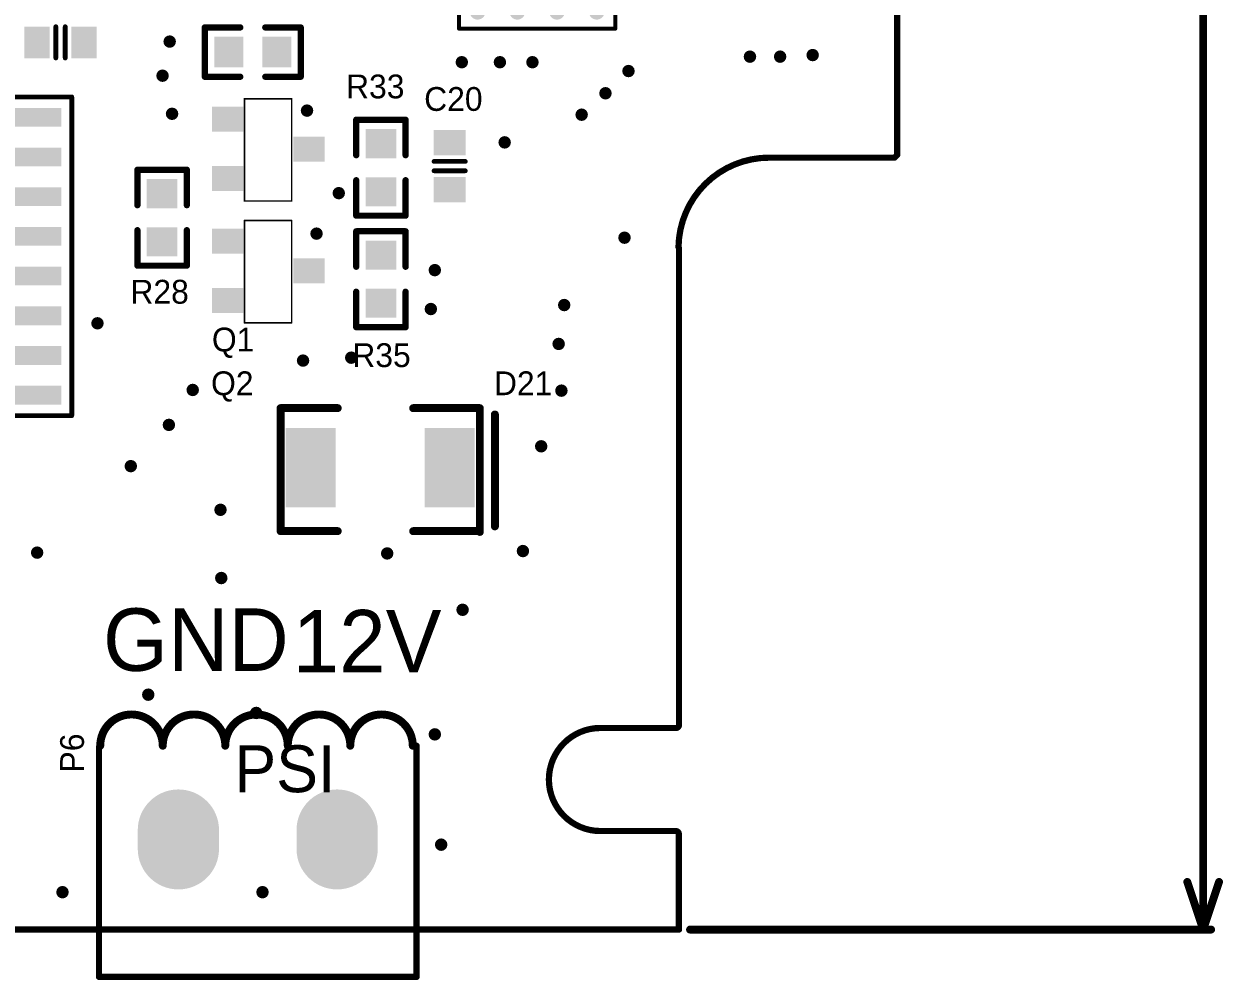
# Model space of a CAD drawing. Header units: millimetres. Extents: x -0.01 to 7.72, y -0.26 to 4.6.
# Drawn here: x 6.203 to 7.714, y -0.063 to 1.141 of the extents above; entities that cross this region are included whole.
import ezdxf

# ---------------------------------------------------------------- set-up
doc = ezdxf.new("R2010")
doc.units = ezdxf.units.MM
doc.header["$MEASUREMENT"] = 0
for name, color, linetype in [('Mechanical1', 6, 'Continuous'), ('MultiLayer', 9, 'Continuous'), ('PadHoleLayer', 156, 'Continuous'), ('TopOverlay', 2, 'Continuous'), ('TopPaste', 8, 'Continuous'), ('ViaHoleLayer', 16, 'Continuous')]:
    doc.layers.add(name, color=color, linetype=linetype)

# ---------------------------------------------------------------- blocks, each defined once
blk = doc.blocks.new('C0603SW_14')
at = {"layer": 'TopPaste'}
for points in [[(-0.016, -0.02), (-0.016, 0.02), (0.016, 0.02), (0.016, -0.02)], [(0.043, -0.02), (0.043, 0.02), (0.075, 0.02), (0.075, -0.02)]]:
    blk.add_hatch(color=8, dxfattribs=at).paths.add_polyline_path(points)
at = {"layer": 'TopOverlay', "const_width": 0.006}
for points in [[(0.023622, 0.019685), (0.023622, -0.019685)], [(0.0354331, 0.019685), (0.0354331, -0.019685)]]:
    blk.add_lwpolyline(points, dxfattribs=at)
at = {"layer": 'TopOverlay', "const_width": 0.003}
for points in [[(0.022122, 0.019685, 1), (0.025122, 0.019685, 1)], [(0.0339331, 0.019685, 1), (0.0369331, 0.019685, 1)], [(0.022122, -0.019685, 1), (0.025122, -0.019685, 1)], [(0.0339331, -0.019685, 1), (0.0369331, -0.019685, 1)]]:
    blk.add_lwpolyline(points, format="xyb", close=True, dxfattribs=at)
blk = doc.blocks.new('C0603SW_25')
at = {"layer": 'TopPaste'}
for points in [[(-0.016, -0.02), (-0.016, 0.02), (0.016, 0.02), (0.016, -0.02)], [(0.043, -0.02), (0.043, 0.02), (0.075, 0.02), (0.075, -0.02)]]:
    blk.add_hatch(color=8, dxfattribs=at).paths.add_polyline_path(points)
at = {"layer": 'TopOverlay', "const_width": 0.006}
for points in [[(0.023622, 0.019685), (0.023622, -0.019685)], [(0.0354331, 0.019685), (0.0354331, -0.019685)]]:
    blk.add_lwpolyline(points, dxfattribs=at)
at = {"layer": 'TopOverlay', "const_width": 0.003}
for points in [[(0.022122, 0.019685, 1), (0.025122, 0.019685, 1)], [(0.0339331, 0.019685, 1), (0.0369331, 0.019685, 1)], [(0.022122, -0.019685, 1), (0.025122, -0.019685, 1)], [(0.0339331, -0.019685, 1), (0.0369331, -0.019685, 1)]]:
    blk.add_lwpolyline(points, format="xyb", close=True, dxfattribs=at)
blk = doc.blocks.new('DO_214AA_51')
at = {"layer": 'TopPaste'}
for points in [[(-0.20677165, -0.05), (-0.20677165, 0.05), (-0.14377955, 0.05), (-0.14377955, -0.05)], [(-0.03149604999999999, -0.05), (-0.03149605000000001, 0.05), (0.03149604999999999, 0.05), (0.03149605000000001, -0.05)]]:
    blk.add_hatch(color=8, dxfattribs=at).paths.add_polyline_path(points)
at = {"layer": 'TopOverlay', "const_width": 0.01}
for points in [[(-0.213, -0.08), (-0.213, 0.075)], [(-0.213, 0.075), (-0.141, 0.075)], [(-0.046, 0.075), (0.038, 0.075)], [(0.038, -0.081), (0.038, 0.075)], [(0.057, -0.074), (0.057, 0.067)], [(-0.213, -0.08), (-0.141, -0.08)], [(-0.046, -0.08), (0.038, -0.08)]]:
    blk.add_lwpolyline(points, dxfattribs=at)
at = {"layer": 'TopOverlay', "const_width": 0.005}
for points in [[(-0.2155, 0.075, 1), (-0.2105, 0.075, 1)], [(-0.2155, 0.075, 1), (-0.2105, 0.075, 1)], [(-0.1435, 0.075, 1), (-0.1385, 0.075, 1)], [(-0.0485, 0.075, 1), (-0.0435, 0.075, 1)], [(0.0355, 0.075, 1), (0.0405, 0.075, 1)], [(0.0355, 0.075, 1), (0.0405, 0.075, 1)], [(0.0545, 0.067, 1), (0.0595, 0.067, 1)], [(-0.2155, -0.08, 1), (-0.2105, -0.08, 1)], [(-0.2155, -0.08, 1), (-0.2105, -0.08, 1)], [(-0.1435, -0.08, 1), (-0.1385, -0.08, 1)], [(-0.0485, -0.08, 1), (-0.0435, -0.08, 1)], [(0.0355, -0.08, 1), (0.0405, -0.08, 1)], [(0.0545, -0.074, 1), (0.0595, -0.074, 1)], [(0.0355, -0.081, 1), (0.0405, -0.081, 1)]]:
    blk.add_lwpolyline(points, format="xyb", close=True, dxfattribs=at)
blk = doc.blocks.new('2EDG_2P508_77')
at = {"layer": 'MultiLayer'}
h = blk.add_hatch(color=9, dxfattribs=at)
edge = h.paths.add_edge_path()
edge.add_arc((-0.1004252, -0.01181105), 0.0511811, 180, 360)
edge.add_line((-0.04924410000000001, -0.01181105), (-0.04924410000000001, 0.01181105))
edge.add_arc((-0.1004252, 0.01181105), 0.0511811, 0, 180)
edge.add_line((-0.1516063, 0.01181105000000001), (-0.1516063, -0.01181104999999999))
h = blk.add_hatch(color=9, dxfattribs=at)
edge = h.paths.add_edge_path()
edge.add_arc((0.0995748, -0.01181105), 0.0511811, 180, 360)
edge.add_line((0.1507559, -0.01181105), (0.1507559, 0.01181105))
edge.add_arc((0.0995748, 0.01181105), 0.0511811, 0, 180)
edge.add_line((0.0483937, 0.01181105000000001), (0.0483937, -0.01181104999999999))
at = {"layer": 'PadHoleLayer'}
h = blk.add_hatch(color=156, dxfattribs=at)
edge = h.paths.add_edge_path()
edge.add_arc((-0.1004252, 0), 0.031496, 0, 360)
h = blk.add_hatch(color=156, dxfattribs=at)
edge = h.paths.add_edge_path()
edge.add_arc((0.0995748, 0), 0.031496, 0, 360)
at = {"layer": 'TopOverlay', "const_width": 0.01}
for points in [[(-0.1988504, 0.1181102, -0.9999999999999999), (-0.1201102, 0.1181102)], [(-0.1201103, 0.1181102, -0.9999999999999999), (-0.0413701, 0.1181102)], [(-0.0413701, 0.1181102, -0.9999999999999999), (0.0373701, 0.1181102)], [(0.03737, 0.1181102, -0.9999999999999999), (0.1161102, 0.1181102)], [(0.1161102, 0.1181102, -0.9999999999999999), (0.1948504, 0.1181102)]]:
    blk.add_lwpolyline(points, format="xyb", dxfattribs=at)
at = {"layer": 'TopOverlay'}
for points, const_width in [([(-0.2013504, 0.1181102, 1), (-0.1963504, 0.1181102, 1)], 0.005), ([(-0.1226103, 0.1181102, 1), (-0.1176103, 0.1181102, 1)], 0.005), ([(-0.1226102, 0.1181102, 1), (-0.1176102, 0.1181102, 1)], 0.005), ([(-0.0438701, 0.1181102, 1), (-0.0388701, 0.1181102, 1)], 0.005), ([(-0.0438701, 0.1181102, 1), (-0.0388701, 0.1181102, 1)], 0.005), ([(0.03487, 0.1181102, 1), (0.03987, 0.1181102, 1)], 0.005), ([(0.0348701, 0.1181102, 1), (0.0398701, 0.1181102, 1)], 0.005), ([(0.1136102, 0.1181102, 1), (0.1186102, 0.1181102, 1)], 0.005), ([(0.1136102, 0.1181102, 1), (0.1186102, 0.1181102, 1)], 0.005), ([(0.1923504, 0.1181102, 1), (0.1973504, 0.1181102, 1)], 0.005), ([(0.1976063, 0.1181102, 1), (0.2015433, 0.1181102, 1)], 0.003937), ([(-0.2023937, 0.1165354, 1), (-0.1984567, 0.1165354, 1)], 0.003937), ([(-0.2023937, -0.1732283, 1), (-0.1984567, -0.1732283, 1)], 0.003937), ([(-0.2023937, -0.1732283, 1), (-0.1984567, -0.1732283, 1)], 0.003937), ([(0.1976063, -0.1732283, 1), (0.2015433, -0.1732283, 1)], 0.003937), ([(0.1976063, -0.1732283, 1), (0.2015433, -0.1732283, 1)], 0.003937)]:
    blk.add_lwpolyline(points, format="xyb", close=True, dxfattribs=dict(at, const_width=const_width))
at = {"layer": 'TopOverlay', "const_width": 0.007874}
for points in [[(0.1995748, -0.1732283), (0.1995748, 0.1181102)], [(-0.2004252, -0.1732283), (-0.2004252, 0.1165354)], [(-0.2004252, -0.1732283), (0.1995748, -0.1732283)]]:
    blk.add_lwpolyline(points, dxfattribs=at)
blk = doc.blocks.new('SOT23_BHG_84')
at = {"layer": 'TopPaste'}
for points in [[(-0.03149545, 0.05314915), (-0.03149545, 0.02165305), (-0.07086555, 0.02165305), (-0.07086555, 0.05314915)], [(0.07086655, 0.01569315), (0.07086655, -0.01580295), (0.03149645, -0.01580295), (0.03149645, 0.01569315)], [(-0.03149545, -0.02165285), (-0.03149545, -0.05314895), (-0.07086555, -0.05314895), (-0.07086555, -0.02165285)]]:
    blk.add_hatch(color=8, dxfattribs=at).paths.add_polyline_path(points)
at = {"layer": 'TopOverlay', "const_width": 0.002}
for points in [[(-0.0302425, 0.0633231), (0.0292655, 0.0633231)], [(-0.0302425, -0.0655469), (-0.0302425, 0.0633231)], [(0.0288715, 0.0633231), (0.0292655, 0.0633231)], [(0.0292655, -0.0655469), (0.0292655, 0.0633231)], [(-0.0302425, -0.0655469), (0.0292655, -0.0655469)]]:
    blk.add_lwpolyline(points, dxfattribs=at)
at = {"layer": 'TopOverlay', "const_width": 0.001}
for points in [[(-0.0307425, 0.0633231, 1), (-0.0297425, 0.0633231, 1)], [(-0.0307425, 0.0633231, 1), (-0.0297425, 0.0633231, 1)], [(0.0283715, 0.0633231, 1), (0.0293715, 0.0633231, 1)], [(0.0287655, 0.0633231, 1), (0.0297655, 0.0633231, 1)], [(0.0287655, 0.0633231, 1), (0.0297655, 0.0633231, 1)], [(0.0287655, 0.0633231, 1), (0.0297655, 0.0633231, 1)], [(-0.0307425, -0.0655469, 1), (-0.0297425, -0.0655469, 1)], [(-0.0307425, -0.0655469, 1), (-0.0297425, -0.0655469, 1)], [(0.0287655, -0.0655469, 1), (0.0297655, -0.0655469, 1)], [(0.0287655, -0.0655469, 1), (0.0297655, -0.0655469, 1)]]:
    blk.add_lwpolyline(points, format="xyb", close=True, dxfattribs=at)
blk = doc.blocks.new('SOT23_BHG_85')
at = {"layer": 'TopPaste'}
for points in [[(-0.03149545, 0.05314915), (-0.03149545, 0.02165305), (-0.07086555, 0.02165305), (-0.07086555, 0.05314915)], [(0.07086655, 0.01569315), (0.07086655, -0.01580295), (0.03149645, -0.01580295), (0.03149645, 0.01569315)], [(-0.03149545, -0.02165285), (-0.03149545, -0.05314895), (-0.07086555, -0.05314895), (-0.07086555, -0.02165285)]]:
    blk.add_hatch(color=8, dxfattribs=at).paths.add_polyline_path(points)
at = {"layer": 'TopOverlay', "const_width": 0.002}
for points in [[(-0.0302425, 0.0633231), (0.0292655, 0.0633231)], [(-0.0302425, -0.0655469), (-0.0302425, 0.0633231)], [(0.0288715, 0.0633231), (0.0292655, 0.0633231)], [(0.0292655, -0.0655469), (0.0292655, 0.0633231)], [(-0.0302425, -0.0655469), (0.0292655, -0.0655469)]]:
    blk.add_lwpolyline(points, dxfattribs=at)
at = {"layer": 'TopOverlay', "const_width": 0.001}
for points in [[(-0.0307425, 0.0633231, 1), (-0.0297425, 0.0633231, 1)], [(-0.0307425, 0.0633231, 1), (-0.0297425, 0.0633231, 1)], [(0.0283715, 0.0633231, 1), (0.0293715, 0.0633231, 1)], [(0.0287655, 0.0633231, 1), (0.0297655, 0.0633231, 1)], [(0.0287655, 0.0633231, 1), (0.0297655, 0.0633231, 1)], [(0.0287655, 0.0633231, 1), (0.0297655, 0.0633231, 1)], [(-0.0307425, -0.0655469, 1), (-0.0297425, -0.0655469, 1)], [(-0.0307425, -0.0655469, 1), (-0.0297425, -0.0655469, 1)], [(0.0287655, -0.0655469, 1), (0.0297655, -0.0655469, 1)], [(0.0287655, -0.0655469, 1), (0.0297655, -0.0655469, 1)]]:
    blk.add_lwpolyline(points, format="xyb", close=True, dxfattribs=at)
blk = doc.blocks.new('LC_0603_R_128')
at = {"layer": 'TopPaste'}
for points in [[(-0.0486221, 0.01929135), (-0.0120079, 0.01929135), (-0.0120079, -0.01929135), (-0.0486221, -0.01929135)], [(0.012008, 0.01929135), (0.0486222, 0.01929135), (0.0486222, -0.01929135), (0.012008, -0.01929135)]]:
    blk.add_hatch(color=8, dxfattribs=at).paths.add_polyline_path(points)
at = {"layer": 'TopOverlay', "const_width": 0.007874}
for points in [[(-0.060433, 0.0311023), (-0.060433, -0.0311024)], [(-0.0157481, 0.0311023), (-0.060433, 0.0311023)], [(0.0604331, 0.0311024), (0.015748, 0.0311023)], [(0.0604331, 0.0311024), (0.0604331, -0.0311023)], [(-0.015748, -0.0311024), (-0.060433, -0.0311024)], [(0.0604331, -0.0311023), (0.0157481, -0.0311024)]]:
    blk.add_lwpolyline(points, dxfattribs=at)
at = {"layer": 'TopOverlay', "const_width": 0.003937}
for points in [[(-0.0624015, 0.0311023, 1), (-0.0584645, 0.0311023, 1)], [(-0.0624015, 0.0311023, 1), (-0.0584645, 0.0311023, 1)], [(-0.0177166, 0.0311023, 1), (-0.0137796, 0.0311023, 1)], [(0.0137795, 0.0311023, 1), (0.0177165, 0.0311023, 1)], [(0.0584646, 0.0311024, 1), (0.0624016, 0.0311024, 1)], [(0.0584646, 0.0311024, 1), (0.0624016, 0.0311024, 1)], [(-0.0624015, -0.0311024, 1), (-0.0584645, -0.0311024, 1)], [(-0.0624015, -0.0311024, 1), (-0.0584645, -0.0311024, 1)], [(-0.0177165, -0.0311024, 1), (-0.0137795, -0.0311024, 1)], [(0.0137796, -0.0311024, 1), (0.0177166, -0.0311024, 1)], [(0.0584646, -0.0311023, 1), (0.0624016, -0.0311023, 1)], [(0.0584646, -0.0311023, 1), (0.0624016, -0.0311023, 1)]]:
    blk.add_lwpolyline(points, format="xyb", close=True, dxfattribs=at)
blk = doc.blocks.new('LC_0603_R_129')
at = {"layer": 'TopPaste'}
for points in [[(-0.0486221, 0.01929135), (-0.0120079, 0.01929135), (-0.0120079, -0.01929135), (-0.0486221, -0.01929135)], [(0.012008, 0.01929135), (0.0486222, 0.01929135), (0.0486222, -0.01929135), (0.012008, -0.01929135)]]:
    blk.add_hatch(color=8, dxfattribs=at).paths.add_polyline_path(points)
at = {"layer": 'TopOverlay', "const_width": 0.007874}
for points in [[(-0.060433, -0.0311024), (-0.060433, 0.0311023)], [(-0.0157481, 0.0311023), (-0.060433, 0.0311023)], [(0.015748, 0.0311023), (0.0604331, 0.0311024)], [(0.0604331, -0.0311023), (0.0604331, 0.0311024)], [(-0.015748, -0.0311024), (-0.060433, -0.0311024)], [(0.0157481, -0.0311024), (0.0604331, -0.0311023)]]:
    blk.add_lwpolyline(points, dxfattribs=at)
at = {"layer": 'TopOverlay', "const_width": 0.003937}
for points in [[(-0.0624015, 0.0311023, 1), (-0.0584645, 0.0311023, 1)], [(-0.0624015, 0.0311023, 1), (-0.0584645, 0.0311023, 1)], [(-0.0177166, 0.0311023, 1), (-0.0137796, 0.0311023, 1)], [(0.0137795, 0.0311023, 1), (0.0177165, 0.0311023, 1)], [(0.0584646, 0.0311024, 1), (0.0624016, 0.0311024, 1)], [(0.0584646, 0.0311024, 1), (0.0624016, 0.0311024, 1)], [(-0.0624015, -0.0311024, 1), (-0.0584645, -0.0311024, 1)], [(-0.0624015, -0.0311024, 1), (-0.0584645, -0.0311024, 1)], [(-0.0177165, -0.0311024, 1), (-0.0137795, -0.0311024, 1)], [(0.0137796, -0.0311024, 1), (0.0177166, -0.0311024, 1)], [(0.0584646, -0.0311023, 1), (0.0624016, -0.0311023, 1)], [(0.0584646, -0.0311023, 1), (0.0624016, -0.0311023, 1)]]:
    blk.add_lwpolyline(points, format="xyb", close=True, dxfattribs=at)
blk = doc.blocks.new('LC_0603_R_134')
at = {"layer": 'TopPaste'}
for points in [[(-0.0486221, 0.01929135), (-0.0120079, 0.01929135), (-0.0120079, -0.01929135), (-0.0486221, -0.01929135)], [(0.012008, 0.01929135), (0.0486222, 0.01929135), (0.0486222, -0.01929135), (0.012008, -0.01929135)]]:
    blk.add_hatch(color=8, dxfattribs=at).paths.add_polyline_path(points)
at = {"layer": 'TopOverlay', "const_width": 0.007874}
for points in [[(-0.060433, 0.0311023), (-0.060433, -0.0311024)], [(-0.060433, 0.0311023), (-0.0157481, 0.0311023)], [(0.0604331, 0.0311024), (0.015748, 0.0311023)], [(0.0604331, 0.0311024), (0.0604331, -0.0311023)], [(-0.060433, -0.0311024), (-0.015748, -0.0311024)], [(0.0604331, -0.0311023), (0.0157481, -0.0311024)]]:
    blk.add_lwpolyline(points, dxfattribs=at)
at = {"layer": 'TopOverlay', "const_width": 0.003937}
for points in [[(-0.0624015, 0.0311023, 1), (-0.0584645, 0.0311023, 1)], [(-0.0624015, 0.0311023, 1), (-0.0584645, 0.0311023, 1)], [(-0.0177166, 0.0311023, 1), (-0.0137796, 0.0311023, 1)], [(0.0137795, 0.0311023, 1), (0.0177165, 0.0311023, 1)], [(0.0584646, 0.0311024, 1), (0.0624016, 0.0311024, 1)], [(0.0584646, 0.0311024, 1), (0.0624016, 0.0311024, 1)], [(-0.0624015, -0.0311024, 1), (-0.0584645, -0.0311024, 1)], [(-0.0624015, -0.0311024, 1), (-0.0584645, -0.0311024, 1)], [(-0.0177165, -0.0311024, 1), (-0.0137795, -0.0311024, 1)], [(0.0137796, -0.0311024, 1), (0.0177166, -0.0311024, 1)], [(0.0584646, -0.0311023, 1), (0.0624016, -0.0311023, 1)], [(0.0584646, -0.0311023, 1), (0.0624016, -0.0311023, 1)]]:
    blk.add_lwpolyline(points, format="xyb", close=True, dxfattribs=at)
blk = doc.blocks.new('LC_0603_R_136')
at = {"layer": 'TopPaste'}
for points in [[(-0.0486221, 0.01929135), (-0.0120079, 0.01929135), (-0.0120079, -0.01929135), (-0.0486221, -0.01929135)], [(0.012008, 0.01929135), (0.0486222, 0.01929135), (0.0486222, -0.01929135), (0.012008, -0.01929135)]]:
    blk.add_hatch(color=8, dxfattribs=at).paths.add_polyline_path(points)
at = {"layer": 'TopOverlay', "const_width": 0.007874}
for points in [[(-0.060433, -0.0311024), (-0.060433, 0.0311023)], [(-0.0157481, 0.0311023), (-0.060433, 0.0311023)], [(0.015748, 0.0311023), (0.0604331, 0.0311024)], [(0.0604331, -0.0311023), (0.0604331, 0.0311024)], [(-0.015748, -0.0311024), (-0.060433, -0.0311024)], [(0.0157481, -0.0311024), (0.0604331, -0.0311023)]]:
    blk.add_lwpolyline(points, dxfattribs=at)
at = {"layer": 'TopOverlay', "const_width": 0.003937}
for points in [[(-0.0624015, 0.0311023, 1), (-0.0584645, 0.0311023, 1)], [(-0.0624015, 0.0311023, 1), (-0.0584645, 0.0311023, 1)], [(-0.0177166, 0.0311023, 1), (-0.0137796, 0.0311023, 1)], [(0.0137795, 0.0311023, 1), (0.0177165, 0.0311023, 1)], [(0.0584646, 0.0311024, 1), (0.0624016, 0.0311024, 1)], [(0.0584646, 0.0311024, 1), (0.0624016, 0.0311024, 1)], [(-0.0624015, -0.0311024, 1), (-0.0584645, -0.0311024, 1)], [(-0.0624015, -0.0311024, 1), (-0.0584645, -0.0311024, 1)], [(-0.0177165, -0.0311024, 1), (-0.0137795, -0.0311024, 1)], [(0.0137796, -0.0311024, 1), (0.0177166, -0.0311024, 1)], [(0.0584646, -0.0311023, 1), (0.0624016, -0.0311023, 1)], [(0.0584646, -0.0311023, 1), (0.0624016, -0.0311023, 1)]]:
    blk.add_lwpolyline(points, format="xyb", close=True, dxfattribs=at)
blk = doc.blocks.new('SOP8_267')
at = {"layer": 'TopPaste'}
h = blk.add_hatch(color=8, dxfattribs=at)
edge = h.paths.add_edge_path()
edge.add_arc((-0.09881815, 0.0749999), 0.0098425, 270, 450)
edge.add_line((-0.09881815, 0.0848424), (-0.13818825, 0.0848424))
edge.add_arc((-0.13818825, 0.0749999), 0.0098425, 90, 270)
edge.add_line((-0.13818825, 0.06515739999999999), (-0.09881815, 0.06515739999999999))
h = blk.add_hatch(color=8, dxfattribs=at)
edge = h.paths.add_edge_path()
edge.add_arc((0.13818785, 0.0749999), 0.0098425, 270, 450)
edge.add_line((0.13818785, 0.0848424), (0.09881775, 0.0848424))
edge.add_arc((0.09881775, 0.0749999), 0.0098425, 90, 270)
edge.add_line((0.09881775, 0.06515739999999999), (0.13818785, 0.06515739999999999))
h = blk.add_hatch(color=8, dxfattribs=at)
edge = h.paths.add_edge_path()
edge.add_arc((-0.09882015, 0.0249999), 0.0098425, 270, 450)
edge.add_line((-0.09882015, 0.0348424), (-0.13819025, 0.0348424))
edge.add_arc((-0.13819025, 0.0249999), 0.0098425, 90, 270)
edge.add_line((-0.13819025, 0.0151574), (-0.09882015, 0.0151574))
h = blk.add_hatch(color=8, dxfattribs=at)
edge = h.paths.add_edge_path()
edge.add_arc((0.13818785, 0.0249999), 0.0098425, 270, 450)
edge.add_line((0.13818785, 0.0348424), (0.09881775, 0.0348424))
edge.add_arc((0.09881775, 0.0249999), 0.0098425, 90, 270)
edge.add_line((0.09881775, 0.0151574), (0.13818785, 0.0151574))
h = blk.add_hatch(color=8, dxfattribs=at)
edge = h.paths.add_edge_path()
edge.add_arc((-0.09882015, -0.0250001), 0.0098425, 270, 450)
edge.add_line((-0.09882015, -0.0151576), (-0.13819025, -0.0151576))
edge.add_arc((-0.13819025, -0.0250001), 0.0098425, 90, 270)
edge.add_line((-0.13819025, -0.0348426), (-0.09882015, -0.0348426))
h = blk.add_hatch(color=8, dxfattribs=at)
edge = h.paths.add_edge_path()
edge.add_arc((0.13818785, -0.0250001), 0.0098425, 270, 450)
edge.add_line((0.13818785, -0.0151576), (0.09881775, -0.0151576))
edge.add_arc((0.09881775, -0.0250001), 0.0098425, 90, 270)
edge.add_line((0.09881775, -0.0348426), (0.13818785, -0.0348426))
h = blk.add_hatch(color=8, dxfattribs=at)
edge = h.paths.add_edge_path()
edge.add_arc((-0.09882015, -0.0750001), 0.0098425, 270, 450)
edge.add_line((-0.09882015, -0.0651576), (-0.13819025, -0.0651576))
edge.add_arc((-0.13819025, -0.0750001), 0.0098425, 90, 270)
edge.add_line((-0.13819025, -0.0848426), (-0.09882015, -0.0848426))
blk.add_hatch(color=8, dxfattribs=at).paths.add_polyline_path([(0.14803035, -0.0848426), (0.08897525, -0.0848426), (0.08897525, -0.0651576), (0.14803035, -0.0651576)])
at = {"layer": 'TopOverlay', "const_width": 0.005}
for points in [[(-0.1594492, 0.0984259), (-0.1594492, -0.0984241)], [(-0.1594492, 0.0984259), (0.1586608, 0.0984259)], [(0.1586608, 0.0984259), (0.1586608, -0.0984241)], [(-0.0039392, -0.0708661), (-0.0314972, -0.0984241)], [(-0.0039392, -0.0708661), (-0.0039372, -0.0708661)], [(8e-07, -0.0669281), (-0.0039372, -0.0708661)], [(8e-07, -0.0669281), (0.0314948, -0.0984241)], [(-0.1594492, -0.0984241), (-0.0314972, -0.0984241)], [(0.0314948, -0.0984241), (0.1586608, -0.0984241)]]:
    blk.add_lwpolyline(points, dxfattribs=at)
at = {"layer": 'TopOverlay', "const_width": 0.0025}
for points in [[(-0.1606992, 0.0984259, 1), (-0.1581992, 0.0984259, 1)], [(-0.1606992, 0.0984259, 1), (-0.1581992, 0.0984259, 1)], [(0.1574108, 0.0984259, 1), (0.1599108, 0.0984259, 1)], [(0.1574108, 0.0984259, 1), (0.1599108, 0.0984259, 1)], [(-0.0051892, -0.0708661, 1), (-0.0026892, -0.0708661, 1)], [(-0.0051892, -0.0708661, 1), (-0.0026892, -0.0708661, 1)], [(-0.0051872, -0.0708661, 1), (-0.0026872, -0.0708661, 1)], [(-0.0051872, -0.0708661, 1), (-0.0026872, -0.0708661, 1)], [(-0.0012492, -0.0669281, 1), (0.0012508, -0.0669281, 1)], [(-0.0012492, -0.0669281, 1), (0.0012508, -0.0669281, 1)], [(-0.1606992, -0.0984241, 1), (-0.1581992, -0.0984241, 1)], [(-0.1606992, -0.0984241, 1), (-0.1581992, -0.0984241, 1)], [(-0.0327472, -0.0984241, 1), (-0.0302472, -0.0984241, 1)], [(-0.0327472, -0.0984241, 1), (-0.0302472, -0.0984241, 1)], [(0.0302448, -0.0984241, 1), (0.0327448, -0.0984241, 1)], [(0.0302448, -0.0984241, 1), (0.0327448, -0.0984241, 1)], [(0.1574108, -0.0984241, 1), (0.1599108, -0.0984241, 1)], [(0.1574108, -0.0984241, 1), (0.1599108, -0.0984241, 1)]]:
    blk.add_lwpolyline(points, format="xyb", close=True, dxfattribs=at)
blk = doc.blocks.new('SOP16_280')
at = {"layer": 'TopPaste'}
for points in [[(-0.01181049999999999, 0.20797735), (-0.01181050000000001, 0.26703245), (0.01181149999999999, 0.26703245), (0.01181150000000001, 0.20797735)], [(0.03818950000000001, 0.20797735), (0.03818949999999999, 0.26703245), (0.0618115, 0.26703245), (0.0618115, 0.20797735)], [(0.0881895, 0.20797735), (0.0881895, 0.26703245), (0.1118115, 0.26703245), (0.1118115, 0.20797735)], [(0.1381895, 0.20797735), (0.1381895, 0.26703245), (0.1618115, 0.26703245), (0.1618115, 0.20797735)], [(0.1881895, 0.20797735), (0.1881895, 0.26703245), (0.2118115, 0.26703245), (0.2118115, 0.20797735)], [(0.2381895, 0.20797735), (0.2381895, 0.26703245), (0.2618115, 0.26703245), (0.2618115, 0.20797735)], [(0.2881895, 0.20797735), (0.2881895, 0.26703245), (0.3118115, 0.26703245), (0.3118115, 0.20797735)], [(0.3381895, 0.20797735), (0.3381895, 0.26703245), (0.3618115, 0.26703245), (0.3618115, 0.20797735)], [(-0.01181049999999999, -0.02903065), (-0.01181050000000001, 0.03002445), (0.01181149999999999, 0.03002445), (0.01181150000000001, -0.02903065)], [(0.03818950000000001, -0.02903065), (0.03818949999999999, 0.03002445), (0.0618115, 0.03002445), (0.0618115, -0.02903065)], [(0.0881895, -0.02903065), (0.0881895, 0.03002445), (0.1118115, 0.03002445), (0.1118115, -0.02903065)], [(0.1381895, -0.02903065), (0.1381895, 0.03002445), (0.1618115, 0.03002445), (0.1618115, -0.02903065)], [(0.1881895, -0.02903065), (0.1881895, 0.03002445), (0.2118115, 0.03002445), (0.2118115, -0.02903065)], [(0.2381895, -0.02903065), (0.2381895, 0.03002445), (0.2618115, 0.03002445), (0.2618115, -0.02903065)], [(0.2881895, -0.02903065), (0.2881895, 0.03002445), (0.3118115, 0.03002445), (0.3118115, -0.02903065)], [(0.3381895, -0.02903065), (0.3381895, 0.03002445), (0.3618115, 0.03002445), (0.3618115, -0.02903065)]]:
    blk.add_hatch(color=8, dxfattribs=at).paths.add_polyline_path(points)
at = {"layer": 'TopOverlay', "const_width": 0.0059055}
for points in [[(0.3757865, 0.2804189), (-0.0257875, 0.2804189)], [(-0.0257875, 0.1583709), (-0.0257875, 0.2804189)], [(0.3757865, -0.0463531), (0.3757865, 0.2804189)], [(0.0135825, 0.1190009), (-0.0257875, 0.1583709)], [(-0.0257875, 0.0796309), (0.0135825, 0.1190009)], [(-0.0257875, -0.0463531), (-0.0257875, 0.0796309)], [(0.3757865, -0.0463531), (-0.0257875, -0.0463531)]]:
    blk.add_lwpolyline(points, dxfattribs=at)
at = {"layer": 'TopOverlay', "const_width": 0.0029527}
for points in [[(-0.0272639, 0.2804189, 1), (-0.0243111, 0.2804189, 1)], [(-0.0272639, 0.2804189, 1), (-0.0243111, 0.2804189, 1)], [(0.3743101, 0.2804189, 1), (0.3772629, 0.2804189, 1)], [(0.3743101, 0.2804189, 1), (0.3772629, 0.2804189, 1)], [(-0.0272639, 0.1583709, 1), (-0.0243111, 0.1583709, 1)], [(-0.0272639, 0.1583709, 1), (-0.0243111, 0.1583709, 1)], [(0.0121061, 0.1190009, 1), (0.0150589, 0.1190009, 1)], [(0.0121061, 0.1190009, 1), (0.0150589, 0.1190009, 1)], [(-0.0272639, 0.0796309, 1), (-0.0243111, 0.0796309, 1)], [(-0.0272639, 0.0796309, 1), (-0.0243111, 0.0796309, 1)], [(-0.0272639, -0.0463531, 1), (-0.0243111, -0.0463531, 1)], [(-0.0272639, -0.0463531, 1), (-0.0243111, -0.0463531, 1)], [(0.3743101, -0.0463531, 1), (0.3772629, -0.0463531, 1)], [(0.3743101, -0.0463531, 1), (0.3772629, -0.0463531, 1)]]:
    blk.add_lwpolyline(points, format="xyb", close=True, dxfattribs=at)

msp = doc.modelspace()

# ---------------------------------------------------------------- hatches: boundary and pattern name
at = {"layer": 'ViaHoleLayer'}
h = msp.add_hatch(color=16, dxfattribs=at)
edge = h.paths.add_edge_path()
edge.add_arc((6.3870238, 1.119126), 0.007874, 0, 360)
h = msp.add_hatch(color=16, dxfattribs=at)
edge = h.paths.add_edge_path()
edge.add_arc((7.1180238, 1.100126), 0.007874, 0, 360)
h = msp.add_hatch(color=16, dxfattribs=at)
edge = h.paths.add_edge_path()
edge.add_arc((7.1560238, 1.100126), 0.007874, 0, 360)
h = msp.add_hatch(color=16, dxfattribs=at)
edge = h.paths.add_edge_path()
edge.add_arc((7.1970238, 1.102126), 0.007874, 0, 360)
h = msp.add_hatch(color=16, dxfattribs=at)
edge = h.paths.add_edge_path()
edge.add_arc((6.7550238, 1.093126), 0.007874, 0, 360)
h = msp.add_hatch(color=16, dxfattribs=at)
edge = h.paths.add_edge_path()
edge.add_arc((6.8030238, 1.093126), 0.007874, 0, 360)
h = msp.add_hatch(color=16, dxfattribs=at)
edge = h.paths.add_edge_path()
edge.add_arc((6.8440238, 1.093126), 0.007874, 0, 360)
h = msp.add_hatch(color=16, dxfattribs=at)
edge = h.paths.add_edge_path()
edge.add_arc((6.965, 1.082), 0.007874, 0, 360)
h = msp.add_hatch(color=16, dxfattribs=at)
edge = h.paths.add_edge_path()
edge.add_arc((6.3780238, 1.076126), 0.007874, 0, 360)
h = msp.add_hatch(color=16, dxfattribs=at)
edge = h.paths.add_edge_path()
edge.add_arc((6.936, 1.054), 0.007874, 0, 360)
h = msp.add_hatch(color=16, dxfattribs=at)
edge = h.paths.add_edge_path()
edge.add_arc((6.3900238, 1.028126), 0.007874, 0, 360)
h = msp.add_hatch(color=16, dxfattribs=at)
edge = h.paths.add_edge_path()
edge.add_arc((6.5600238, 1.032126), 0.007874, 0, 360)
h = msp.add_hatch(color=16, dxfattribs=at)
edge = h.paths.add_edge_path()
edge.add_arc((6.906, 1.027), 0.007874, 0, 360)
h = msp.add_hatch(color=16, dxfattribs=at)
edge = h.paths.add_edge_path()
edge.add_arc((6.8090238, 0.992126), 0.007874, 0, 360)
h = msp.add_hatch(color=16, dxfattribs=at)
edge = h.paths.add_edge_path()
edge.add_arc((6.6000238, 0.928126), 0.007874, 0, 360)
h = msp.add_hatch(color=16, dxfattribs=at)
edge = h.paths.add_edge_path()
edge.add_arc((6.5720238, 0.877126), 0.007874, 0, 360)
h = msp.add_hatch(color=16, dxfattribs=at)
edge = h.paths.add_edge_path()
edge.add_arc((6.96, 0.872), 0.007874, 0, 360)
h = msp.add_hatch(color=16, dxfattribs=at)
edge = h.paths.add_edge_path()
edge.add_arc((6.7210238, 0.831126), 0.007874, 0, 360)
h = msp.add_hatch(color=16, dxfattribs=at)
edge = h.paths.add_edge_path()
edge.add_arc((6.7160238, 0.782126), 0.007874, 0, 360)
h = msp.add_hatch(color=16, dxfattribs=at)
edge = h.paths.add_edge_path()
edge.add_arc((6.8840238, 0.787126), 0.007874, 0, 360)
h = msp.add_hatch(color=16, dxfattribs=at)
edge = h.paths.add_edge_path()
edge.add_arc((6.2960238, 0.764126), 0.007874, 0, 360)
h = msp.add_hatch(color=16, dxfattribs=at)
edge = h.paths.add_edge_path()
edge.add_arc((6.8770238, 0.738126), 0.007874, 0, 360)
h = msp.add_hatch(color=16, dxfattribs=at)
edge = h.paths.add_edge_path()
edge.add_arc((6.6157263, 0.7207999), 0.007874, 0, 360)
h = msp.add_hatch(color=16, dxfattribs=at)
edge = h.paths.add_edge_path()
edge.add_arc((6.5550238, 0.717126), 0.007874, 0, 360)
h = msp.add_hatch(color=16, dxfattribs=at)
edge = h.paths.add_edge_path()
edge.add_arc((6.4160238, 0.680126), 0.007874, 0, 360)
h = msp.add_hatch(color=16, dxfattribs=at)
edge = h.paths.add_edge_path()
edge.add_arc((6.8804839, 0.6792693), 0.007874, 0, 360)
h = msp.add_hatch(color=16, dxfattribs=at)
edge = h.paths.add_edge_path()
edge.add_arc((6.3860238, 0.636126), 0.007874, 0, 360)
h = msp.add_hatch(color=16, dxfattribs=at)
edge = h.paths.add_edge_path()
edge.add_arc((6.8550238, 0.609126), 0.007874, 0, 360)
h = msp.add_hatch(color=16, dxfattribs=at)
edge = h.paths.add_edge_path()
edge.add_arc((6.3380238, 0.584126), 0.007874, 0, 360)
h = msp.add_hatch(color=16, dxfattribs=at)
edge = h.paths.add_edge_path()
edge.add_arc((6.4510238, 0.529126), 0.007874, 0, 360)
h = msp.add_hatch(color=16, dxfattribs=at)
edge = h.paths.add_edge_path()
edge.add_arc((6.8320238, 0.477126), 0.007874, 0, 360)
h = msp.add_hatch(color=16, dxfattribs=at)
edge = h.paths.add_edge_path()
edge.add_arc((6.2200238, 0.475126), 0.007874, 0, 360)
h = msp.add_hatch(color=16, dxfattribs=at)
edge = h.paths.add_edge_path()
edge.add_arc((6.6610238, 0.474126), 0.007874, 0, 360)
h = msp.add_hatch(color=16, dxfattribs=at)
edge = h.paths.add_edge_path()
edge.add_arc((6.4520238, 0.443126), 0.007874, 0, 360)
h = msp.add_hatch(color=16, dxfattribs=at)
edge = h.paths.add_edge_path()
edge.add_arc((6.7560238, 0.403126), 0.007874, 0, 360)
h = msp.add_hatch(color=16, dxfattribs=at)
edge = h.paths.add_edge_path()
edge.add_arc((6.3600238, 0.296126), 0.007874, 0, 360)
h = msp.add_hatch(color=16, dxfattribs=at)
edge = h.paths.add_edge_path()
edge.add_arc((6.4960238, 0.273126), 0.007874, 0, 360)
h = msp.add_hatch(color=16, dxfattribs=at)
edge = h.paths.add_edge_path()
edge.add_arc((6.7210238, 0.246126), 0.007874, 0, 360)
h = msp.add_hatch(color=16, dxfattribs=at)
edge = h.paths.add_edge_path()
edge.add_arc((6.7290238, 0.107126), 0.007874, 0, 360)
h = msp.add_hatch(color=16, dxfattribs=at)
edge = h.paths.add_edge_path()
edge.add_arc((6.2519685, 0.0472441), 0.007874, 0, 360)
h = msp.add_hatch(color=16, dxfattribs=at)
edge = h.paths.add_edge_path()
edge.add_arc((6.503937, 0.0472441), 0.007874, 0, 360)

# ---------------------------------------------------------------- linework, layer by layer
at = {"layer": 'Mechanical1', "const_width": 0.007874}
for points in [[(7.3035826, 3.1850393), (7.3035828, 0.9763779)], [(7.1421582, 0.9728668), (7.3000717, 0.9728668)], [(7.3000717, 0.9728668), (7.3035828, 0.9763779)], [(7.0280097, 0.8602126), (7.0280098, 0.8602126)], [(7.0286456, 0.2581494), (7.0286456, 0.8580628)], [(6.9296936, 0.2541974), (7.0246936, 0.2541974)], [(6.9296936, 0.1243062), (7.0244888, 0.1243062)], [(7.0284408, 0.0009369), (7.0284408, 0.1203542)], [(0.1979549, 0.0001428), (7.0286636, 0.0001428)], [(7.0284408, 0.0009369), (7.0286636, 0.0001428)]]:
    msp.add_lwpolyline(points, dxfattribs=at)
for points in [[(7.0280098, 0.8602126, -0.4103597094381171), (7.1421582, 0.9728668)], [(7.0280097, 0.8602126, -0.1447904171208748), (7.0286456, 0.8580628)], [(6.9296936, 0.1243062, -0.9999999999999999), (6.9296936, 0.2541974)], [(7.0286456, 0.2581494, -0.4142135623730951), (7.0246936, 0.2541974)], [(7.0244888, 0.1243062, -0.4142135623730951), (7.0284408, 0.1203542)]]:
    msp.add_lwpolyline(points, format="xyb", dxfattribs=at)
at = {"layer": 'Mechanical1', "const_width": 0.003937}
for points in [[(7.1401897, 0.9728668, 1), (7.1441267, 0.9728668, 1)], [(7.1401897, 0.9728668, 1), (7.1441267, 0.9728668, 1)], [(7.2981032, 0.9728668, 1), (7.3020402, 0.9728668, 1)], [(7.2981032, 0.9728668, 1), (7.3020402, 0.9728668, 1)], [(7.3016143, 0.9763779, 1), (7.3055513, 0.9763779, 1)], [(7.3016143, 0.9763779, 1), (7.3055513, 0.9763779, 1)], [(7.0260412, 0.8602126, 1), (7.0299782, 0.8602126, 1)], [(7.0260412, 0.8602126, 1), (7.0299782, 0.8602126, 1)], [(7.0260413, 0.8602126, 1), (7.0299783, 0.8602126, 1)], [(7.0260413, 0.8602126, 1), (7.0299783, 0.8602126, 1)], [(7.0266771, 0.8580628, 1), (7.0306141, 0.8580628, 1)], [(7.0266771, 0.8580628, 1), (7.0306141, 0.8580628, 1)], [(6.9277251, 0.2541974, 1), (6.9316621, 0.2541974, 1)], [(6.9277251, 0.2541974, 1), (6.9316621, 0.2541974, 1)], [(7.0227251, 0.2541974, 1), (7.0266621, 0.2541974, 1)], [(7.0227251, 0.2541974, 1), (7.0266621, 0.2541974, 1)], [(7.0266771, 0.2581494, 1), (7.0306141, 0.2581494, 1)], [(7.0266771, 0.2581494, 1), (7.0306141, 0.2581494, 1)], [(6.9277251, 0.1243062, 1), (6.9316621, 0.1243062, 1)], [(6.9277251, 0.1243062, 1), (6.9316621, 0.1243062, 1)], [(7.0225203, 0.1243062, 1), (7.0264573, 0.1243062, 1)], [(7.0225203, 0.1243062, 1), (7.0264573, 0.1243062, 1)], [(7.0264723, 0.1203542, 1), (7.0304093, 0.1203542, 1)], [(7.0264723, 0.1203542, 1), (7.0304093, 0.1203542, 1)], [(7.0264723, 0.0009369, 1), (7.0304093, 0.0009369, 1)], [(7.0264723, 0.0009369, 1), (7.0304093, 0.0009369, 1)], [(7.0266951, 0.0001428, 1), (7.0306321, 0.0001428, 1)], [(7.0266951, 0.0001428, 1), (7.0306321, 0.0001428, 1)]]:
    msp.add_lwpolyline(points, format="xyb", close=True, dxfattribs=at)
at = {"layer": 'TopOverlay'}
for points, const_width in [([(7.3035826, 3.1850393), (7.3035828, 0.9763779)], 0.007874), ([(7.6889764, 0.0001428), (7.6889764, 1.7871236)], 0.01), ([(7.1421582, 0.9728668), (7.3000717, 0.9728668)], 0.007874), ([(7.3000717, 0.9728668), (7.3035828, 0.9763779)], 0.007874), ([(7.0280097, 0.8602126), (7.0280098, 0.8602126)], 0.007874), ([(7.0286456, 0.2581494), (7.0286456, 0.8580628)], 0.007874), ([(6.9296936, 0.2541974), (7.0246936, 0.2541974)], 0.007874), ([(6.9296936, 0.1243062), (7.0244888, 0.1243062)], 0.007874), ([(7.0284408, 0.0009369), (7.0284408, 0.1203542)], 0.007874), ([(7.6689764, 0.0601428), (7.6889764, 0.0001428)], 0.01), ([(7.6889764, 0.0001428), (7.7089764, 0.0601428)], 0.01), ([(0.1979549, 0.0001428), (7.0286636, 0.0001428)], 0.007874), ([(7.0284408, 0.0009369), (7.0286636, 0.0001428)], 0.007874), ([(7.0426006, 0.0001428), (7.6989764, 0.0001428)], 0.01)]:
    msp.add_lwpolyline(points, dxfattribs=dict(at, const_width=const_width))
at = {"layer": 'TopOverlay', "const_width": 0.007874}
for points in [[(7.0280098, 0.8602126, -0.4103597094381171), (7.1421582, 0.9728668)], [(7.0280097, 0.8602126, -0.1447904171208748), (7.0286456, 0.8580628)], [(6.9296936, 0.1243062, -0.9999999999999999), (6.9296936, 0.2541974)], [(7.0286456, 0.2581494, -0.4142135623730951), (7.0246936, 0.2541974)], [(7.0244888, 0.1243062, -0.4142135623730951), (7.0284408, 0.1203542)]]:
    msp.add_lwpolyline(points, format="xyb", dxfattribs=at)
at = {"layer": 'TopOverlay'}
for points, const_width in [([(7.1401897, 0.9728668, 1), (7.1441267, 0.9728668, 1)], 0.003937), ([(7.1401897, 0.9728668, 1), (7.1441267, 0.9728668, 1)], 0.003937), ([(7.2981032, 0.9728668, 1), (7.3020402, 0.9728668, 1)], 0.003937), ([(7.2981032, 0.9728668, 1), (7.3020402, 0.9728668, 1)], 0.003937), ([(7.3016143, 0.9763779, 1), (7.3055513, 0.9763779, 1)], 0.003937), ([(7.3016143, 0.9763779, 1), (7.3055513, 0.9763779, 1)], 0.003937), ([(7.0260412, 0.8602126, 1), (7.0299782, 0.8602126, 1)], 0.003937), ([(7.0260412, 0.8602126, 1), (7.0299782, 0.8602126, 1)], 0.003937), ([(7.0260413, 0.8602126, 1), (7.0299783, 0.8602126, 1)], 0.003937), ([(7.0260413, 0.8602126, 1), (7.0299783, 0.8602126, 1)], 0.003937), ([(7.0266771, 0.8580628, 1), (7.0306141, 0.8580628, 1)], 0.003937), ([(7.0266771, 0.8580628, 1), (7.0306141, 0.8580628, 1)], 0.003937), ([(6.9277251, 0.2541974, 1), (6.9316621, 0.2541974, 1)], 0.003937), ([(6.9277251, 0.2541974, 1), (6.9316621, 0.2541974, 1)], 0.003937), ([(7.0227251, 0.2541974, 1), (7.0266621, 0.2541974, 1)], 0.003937), ([(7.0227251, 0.2541974, 1), (7.0266621, 0.2541974, 1)], 0.003937), ([(7.0266771, 0.2581494, 1), (7.0306141, 0.2581494, 1)], 0.003937), ([(7.0266771, 0.2581494, 1), (7.0306141, 0.2581494, 1)], 0.003937), ([(6.9277251, 0.1243062, 1), (6.9316621, 0.1243062, 1)], 0.003937), ([(6.9277251, 0.1243062, 1), (6.9316621, 0.1243062, 1)], 0.003937), ([(7.0225203, 0.1243062, 1), (7.0264573, 0.1243062, 1)], 0.003937), ([(7.0225203, 0.1243062, 1), (7.0264573, 0.1243062, 1)], 0.003937), ([(7.0264723, 0.1203542, 1), (7.0304093, 0.1203542, 1)], 0.003937), ([(7.0264723, 0.1203542, 1), (7.0304093, 0.1203542, 1)], 0.003937), ([(7.6664764, 0.0601428, 1), (7.6714764, 0.0601428, 1)], 0.005), ([(7.7064764, 0.0601428, 1), (7.7114764, 0.0601428, 1)], 0.005), ([(7.0264723, 0.0009369, 1), (7.0304093, 0.0009369, 1)], 0.003937), ([(7.0264723, 0.0009369, 1), (7.0304093, 0.0009369, 1)], 0.003937), ([(7.0266951, 0.0001428, 1), (7.0306321, 0.0001428, 1)], 0.003937), ([(7.0266951, 0.0001428, 1), (7.0306321, 0.0001428, 1)], 0.003937), ([(7.0401006, 0.0001428, 1), (7.0451006, 0.0001428, 1)], 0.005), ([(7.6864764, 0.0001428, 1), (7.6914764, 0.0001428, 1)], 0.005), ([(7.6864764, 0.0001428, 1), (7.6914764, 0.0001428, 1)], 0.005), ([(7.6864764, 0.0001428, 1), (7.6914764, 0.0001428, 1)], 0.005), ([(7.6964764, 0.0001428, 1), (7.7014764, 0.0001428, 1)], 0.005)]:
    msp.add_lwpolyline(points, format="xyb", close=True, dxfattribs=dict(at, const_width=const_width))

# ---------------------------------------------------------------- block references
for name, p, rotation in [('SOP8_267', (6.8499529, 1.2948347), 90), ('C0603SW_14', (6.2790238, 1.118126), 180), ('LC_0603_R_128', (6.4916853, 1.1058583), 180), ('SOP16_280', (5.9833143, 1.0235753), 270), ('LC_0603_R_134', (6.6531025, 0.960189), 90), ('C0603SW_25', (6.7397167, 0.932685), 90), ('LC_0603_R_129', (6.377512, 0.8971969), 270), ('LC_0603_R_136', (6.6531025, 0.8196378), 270), ('DO_214AA_51', (6.7397167, 0.5822362), 360), ('2EDG_2P508_77', (6.4984096, 0.1137323), 360)]:
    msp.add_blockref(name, p, dxfattribs=dict(rotation=rotation))
for name, p in [('SOT23_BHG_84', (6.5113701, 0.983811)), ('SOT23_BHG_85', (6.5113701, 0.8302677))]:
    msp.add_blockref(name, p)

# ---------------------------------------------------------------- texts
for s, p in [('R33', (6.6091785, 1.0475561)), ('C20', (6.7076037, 1.0318081)), ('R28', (6.3375251, 0.7888946)), ('Q1', (6.4401957, 0.7286585)), ('R35', (6.6170525, 0.7089734)), ('Q2', (6.4391343, 0.6735403)), ('D21', (6.7954918, 0.6735403))]:
    msp.add_text(s, height=0.03, dxfattribs=at).set_placement(p)
for s, height, rotation, p in [('GND', 0.0787402, 360, (6.3030238, 0.326126)), ('12V', 0.0787402, 360, (6.5420238, 0.324126)), ('P6', 0.03, 90, (6.2790189, 0.1981341)), ('PSI', 0.0590551, 360, (6.468504, 0.1732283))]:
    msp.add_text(s, height=height, rotation=rotation, dxfattribs=at).set_placement(p)

doc.saveas('drawing.dxf')
